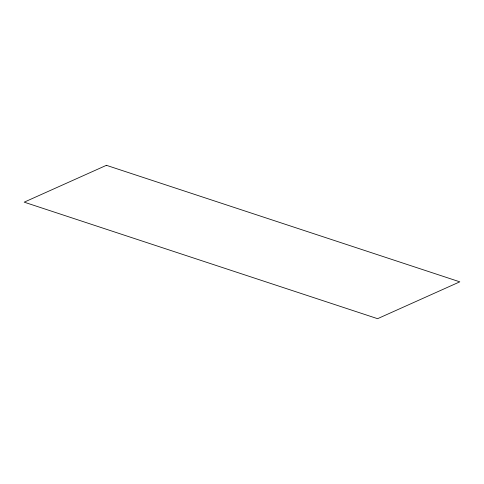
<?xml version="1.0" encoding="UTF-8"?>
<svg xmlns="http://www.w3.org/2000/svg" width="484" height="484" viewBox="0 0 484 484"><rect width="100%" height="100%" fill="white"/><g stroke="black" fill="none" stroke-linecap="round" stroke-linejoin="round"><path stroke-width="0.73" d="M106.413 165.316L24.2 202.167L377.587 318.684L459.8 281.833L106.413 165.316"/></g></svg>
